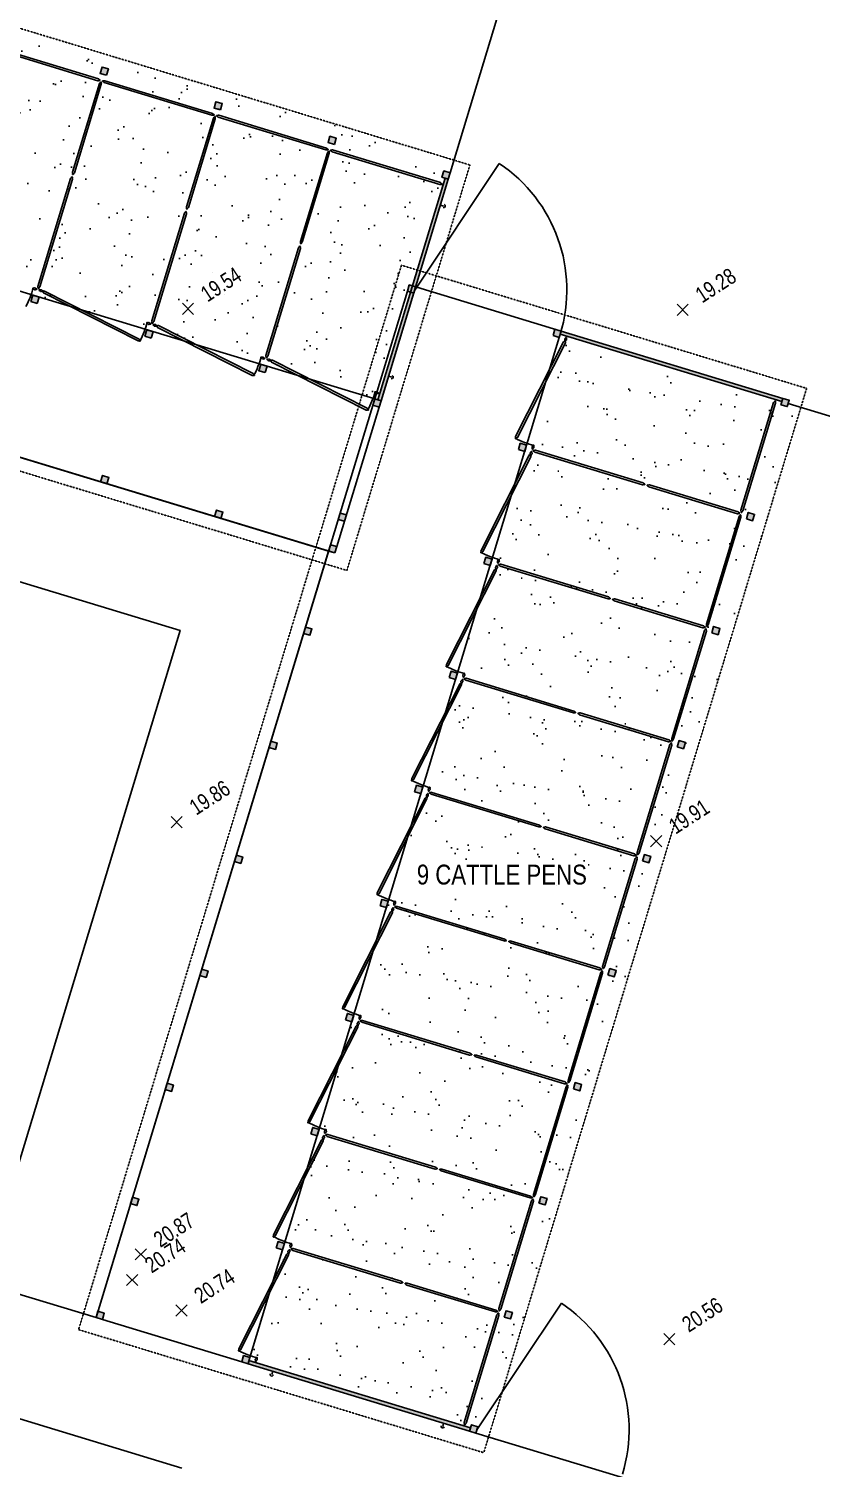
# Model space of a CAD drawing. Header units: inches. Extents: x -625442 to 34963, y -27993 to 66986.
# Drawn here: x -455450 to -454492, y 31043 to 32782 of the extents above; entities that cross this region are included whole.
import ezdxf
from ezdxf.enums import TextEntityAlignment as Align

# ---------------------------------------------------------------- set-up
doc = ezdxf.new("R2010")
doc.units = ezdxf.units.IN
doc.header["$LTSCALE"] = 0.5
doc.header["$MEASUREMENT"] = 0
doc.linetypes.add('HIDDEN', pattern=[0.375, 0.25, -0.125])
for name, color, linetype in [('A-ANNO-SYMB', 254, 'Continuous'), ('A-ANNO-TEXT', 30, 'Continuous'), ('A-BLDG-ELEV-HIDN', 252, 'HIDDEN'), ('A-ELEV-PATT-SH30', 201, 'Continuous'), ('A-FLOR-BELO-LGHT', 143, 'Continuous'), ('A-WALL-OTLN', 90, 'Continuous'), ('FENCE', 7, 'FEN_LINE'), ('P-BELOW-LIGHT', 143, 'Continuous'), ('P-DOOR', 51, 'Continuous'), ('P-FURNITURE', 201, 'Continuous'), ('SPOT ELEVATION TEXT', 252, 'Continuous')]:
    doc.layers.add(name, color=color, linetype=linetype)
doc.styles.add('1-8T', font='Arial.ttf', dxfattribs={"width": 0.8, "height": 24})
doc.styles.add('BLDG', font='IC-Romans.shx', dxfattribs={"width": 0.8})
doc.styles.get("Standard").update_dxf_attribs({"font": 'Arial.ttf'})
doc.linetypes.add('FEN_LINE', pattern='A,0.5,-0.2,[" X ",Standard,S=0.1,R=0,X=-0.1,Y=-0.05],-0.25', length=0.95)

# ---------------------------------------------------------------- blocks, each defined once
blk = doc.blocks.new('SPT10')
at = {"color": 0, "linetype": 'Continuous'}
for p, q in [((-0.354, -0.354), (0.354, 0.354)), ((0.354, -0.354), (-0.354, 0.354))]:
    blk.add_line(p, q, dxfattribs=at)

msp = doc.modelspace()

# ---------------------------------------------------------------- hatches: boundary and pattern name
at = {"layer": 'A-ANNO-SYMB', "ltscale": 0.5}
h = msp.add_hatch(dxfattribs=at)
h.set_pattern_fill('ANSI31', color=256, angle=163.11484956)
h.set_pattern_definition([(208.11484956, (-760305.44548, 159086.55105), (0.05890506119, -0.11025059531), [])])
h.paths.add_polyline_path([(-454950.63712, 32602.91642), (-454942.98201, 32600.59279), (-454940.65837, 32608.2479), (-454948.31349, 32610.57153)])
h.paths.add_polyline_path([(-455028.13674, 32333.82571), (-455024.30918, 32332.6639), (-454942.98201, 32600.59279), (-454946.80956, 32601.7546)])
h.paths.add_polyline_path([(-455088.42912, 32644.74183), (-455080.77401, 32642.41819), (-455078.45037, 32650.0733), (-455086.10549, 32652.39694)])
h.paths.add_polyline_path([(-455034.28793, 32327.33242), (-455026.63282, 32325.00879), (-455024.30918, 32332.6639), (-455028.13674, 32333.82571), (-455031.9643, 32334.98753)])
h.paths.add_polyline_path([(-455172.07993, 32369.15782), (-455164.42482, 32366.83419), (-455162.10119, 32374.4893), (-455169.7563, 32376.81294)])
h.paths.add_polyline_path([(-455309.87193, 32410.98323), (-455302.21682, 32408.6596), (-455299.89319, 32416.31471), (-455307.5483, 32418.63834)])
h.paths.add_polyline_path([(-455226.22112, 32686.56723), (-455218.56601, 32684.2436), (-455216.24238, 32691.89871), (-455223.89749, 32694.22234)])
h.paths.add_polyline_path([(-455364.01312, 32728.39264), (-455356.35801, 32726.069), (-455354.03438, 32733.72411), (-455361.68949, 32736.04775)])
h.paths.add_polyline_path([(-455447.66393, 32452.80864), (-455440.00882, 32450.485), (-455437.68519, 32458.14011), (-455445.3403, 32460.46375)])
h.paths.add_polyline_path([(-455585.45593, 32494.63404), (-455577.80082, 32492.31041), (-455575.47719, 32499.96552), (-455583.1323, 32502.28915)])
h.paths.add_polyline_path([(-455501.80512, 32770.21804), (-455494.15001, 32767.89441), (-455491.82638, 32775.54952), (-455499.48149, 32777.87315)])
h.paths.add_polyline_path([(-455639.59712, 32812.04345), (-455631.94201, 32809.71981), (-455629.61838, 32817.37492), (-455637.27349, 32819.69856)])
h.paths.add_polyline_path([(-455723.24793, 32536.45945), (-455715.59282, 32534.13581), (-455713.26919, 32541.79092), (-455720.9243, 32544.11456)])
h.paths.add_polyline_path([(-455861.03993, 32578.28485), (-455853.38482, 32575.96122), (-455851.06119, 32583.61633), (-455858.7163, 32585.93996)])
h.paths.add_polyline_path([(-455777.38912, 32853.86885), (-455769.73401, 32851.54522), (-455767.41038, 32859.20033), (-455775.06549, 32861.52396)])
h.paths.add_polyline_path([(-455915.18112, 32895.69426), (-455907.52601, 32893.37062), (-455905.20238, 32901.02574), (-455912.85749, 32903.34937)])
h.paths.add_polyline_path([(-455998.83193, 32620.11026), (-455991.17682, 32617.78662), (-455988.85319, 32625.44173), (-455996.5083, 32627.76537)])
h.paths.add_polyline_path([(-456136.62394, 32661.93566), (-456128.96882, 32659.61203), (-456126.64519, 32667.26714), (-456134.3003, 32669.59077)])
h.paths.add_polyline_path([(-456052.97312, 32937.51966), (-456045.31801, 32935.19603), (-456042.99438, 32942.85114), (-456050.64949, 32945.17477)])
h.paths.add_polyline_path([(-456190.76513, 32979.34507), (-456186.93757, 32978.18325), (-456183.11001, 32977.02143), (-456180.78638, 32984.67655), (-456188.44149, 32987.00018)])
h.paths.add_polyline_path([(-456272.0923, 32711.41618), (-456268.26475, 32710.25436), (-456186.93757, 32978.18325), (-456190.76513, 32979.34507)])
h.paths.add_polyline_path([(-456274.41594, 32703.76107), (-456266.76082, 32701.43743), (-456264.43719, 32709.09254), (-456272.0923, 32711.41618)])
h.paths.add_polyline_path([(-456327.85951, 32527.69351), (-456324.03195, 32526.53169), (-456320.2044, 32525.36988), (-456317.88076, 32533.02499), (-456325.53588, 32535.34862)])
h.paths.add_polyline_path([(-456190.06751, 32485.8681), (-456182.4124, 32483.54447), (-456180.08876, 32491.19958), (-456187.74388, 32493.52322)])
h.paths.add_polyline_path([(-456052.27551, 32444.0427), (-456044.6204, 32441.71907), (-456042.29676, 32449.37418), (-456049.95187, 32451.69781)])
h.paths.add_polyline_path([(-455914.48351, 32402.21729), (-455906.8284, 32399.89366), (-455904.50476, 32407.54877), (-455912.15987, 32409.87241)])
h.paths.add_polyline_path([(-455776.69151, 32360.39189), (-455769.0364, 32358.06826), (-455766.71276, 32365.72337), (-455774.36787, 32368.047)])
h.paths.add_polyline_path([(-455638.89951, 32318.56648), (-455631.24439, 32316.24285), (-455628.92076, 32323.89796), (-455636.57587, 32326.2216)])
h.paths.add_polyline_path([(-455501.1075, 32276.74108), (-455493.45239, 32274.41745), (-455491.12876, 32282.07256), (-455498.78387, 32284.39619)])
h.paths.add_polyline_path([(-455363.3155, 32234.91567), (-455355.66039, 32232.59204), (-455353.33676, 32240.24715), (-455360.99187, 32242.57078)])
h.paths.add_polyline_path([(-455225.5235, 32193.09027), (-455217.86839, 32190.76663), (-455215.54476, 32198.42175), (-455223.19987, 32200.74538)])
h.paths.add_polyline_path([(-455087.7315, 32151.26486), (-455080.07639, 32148.94123), (-455077.75276, 32156.59634), (-455085.40787, 32158.91997)])
at = {"layer": 'A-ELEV-PATT-SH30', "ltscale": 0.5}
h = msp.add_hatch(dxfattribs=at)
h.set_pattern_fill('AR-SAND', color=256, scale=32, angle=253.11484956)
h.set_pattern_definition([(290.61485, (-411319.145, 80685.866), (59.585694, -15.980045), [0, -48.64, 0, -54.4, 0, -52]), (260.61485, (-411319.145, 80685.87), (69.96612, -80.42188), [0, -26.24, 0, -43.84, 0, -16.8]), (220.61485, (-411307.713, 80723.53), (-28.771216, -95.409007), [0, -16, 0, -57.6, 0, -75.2]), (210.61485, (-411307.71, 80723.53), (-1.06573, -100.20652), [0, -8, 0, -37.76, 0, -43.2])])
h.paths.add_polyline_path([(-455031.9643, 32334.98753), (-456268.26475, 32710.25436), (-456179.96667, 33001.14858), (-454943.66622, 32625.88175)])

# ---------------------------------------------------------------- linework, layer by layer
at = {"layer": 'A-BLDG-ELEV-HIDN', "ltscale": 0.5}
for p, q in [((-456202.932, 33008.11949), (-454916.87333, 32617.74904)), ((-454916.87333, 32617.74904), (-455065.58588, 32127.82192)), ((-455065.58588, 32127.82192), (-456351.64455, 32518.19237)), ((-454999.64003, 32496.56458), (-454509.71291, 32347.85202)), ((-454509.71291, 32347.85202), (-454900.08336, 31061.79335)), ((-454900.08336, 31061.79335), (-455390.01048, 31210.5059))]:
    msp.add_line(p, q, dxfattribs=at)
at = {"layer": 'A-FLOR-BELO-LGHT', "ltscale": 0.5}
for p, q in [((-456264.43719, 32709.09254), (-455031.9643, 32334.98753)), ((-455080.07639, 32148.94123), (-456320.2044, 32525.36988)), ((-454806.41622, 32417.01232), (-454990.13889, 32472.77953))]:
    msp.add_line(p, q, dxfattribs=at)
at = {"layer": 'A-WALL-OTLN', "ltscale": 0.5}
for p, q in [((-454948.67117, 32568.07854), (-454952.49873, 32569.24035)), ((-455011.40556, 32361.40281), (-455015.23311, 32362.56463)), ((-455156.42959, 31156.32558), (-455155.26777, 31160.15313)), ((-454949.75386, 31093.5912), (-454948.59205, 31097.41875))]:
    msp.add_line(p, q, dxfattribs=at)
for points in [[(-455356.35801, 32726.069), (-455354.03438, 32733.72411), (-455361.68949, 32736.04775), (-455364.01312, 32728.39264)], [(-455218.56601, 32684.2436), (-455216.24238, 32691.89871), (-455223.89749, 32694.22234), (-455226.22112, 32686.56723)], [(-455080.77401, 32642.41819), (-455078.45037, 32650.0733), (-455086.10549, 32652.39694), (-455088.42912, 32644.74183)], [(-455028.13674, 32333.82571), (-454946.80956, 32601.7546), (-454942.98201, 32600.59279), (-455024.30918, 32332.6639)], [(-454942.98201, 32600.59279), (-454940.65837, 32608.2479), (-454948.31349, 32610.57153), (-454950.63712, 32602.91642)], [(-454992.46252, 32465.12442), (-454984.80741, 32462.80079), (-454982.48378, 32470.4559), (-454990.13889, 32472.77953)], [(-455440.00882, 32450.485), (-455437.68519, 32458.14011), (-455445.3403, 32460.46375), (-455447.66393, 32452.80864)], [(-454816.39497, 32411.68085), (-454808.73986, 32409.35721), (-454806.41622, 32417.01232), (-454814.07133, 32419.33596)], [(-455302.21682, 32408.6596), (-455299.89319, 32416.31471), (-455307.5483, 32418.63834), (-455309.87193, 32410.98323)], [(-454806.41622, 32417.01232), (-454538.48733, 32335.68515), (-454539.64915, 32331.85759), (-454807.57804, 32413.18477)], [(-455164.42482, 32366.83419), (-455162.10119, 32374.4893), (-455169.7563, 32376.81294), (-455172.07993, 32369.15782)], [(-455034.28793, 32327.33242), (-455026.63282, 32325.00879), (-455024.30918, 32332.6639), (-455031.9643, 32334.98753)], [(-455026.63282, 32325.00879), (-455024.30918, 32332.6639), (-455031.9643, 32334.98753), (-455034.28793, 32327.33242)], [(-454540.81097, 32328.03004), (-454533.15585, 32325.7064), (-454530.83222, 32333.36151), (-454538.48733, 32335.68515)], [(-454858.22037, 32273.88885), (-454850.56526, 32271.56521), (-454848.24163, 32279.22032), (-454855.89674, 32281.54396)], [(-455355.66039, 32232.59204), (-455353.33676, 32240.24715), (-455360.99187, 32242.57078), (-455363.3155, 32234.91567)], [(-455217.86839, 32190.76663), (-455215.54476, 32198.42175), (-455223.19987, 32200.74538), (-455225.5235, 32193.09027)], [(-455076.11333, 32189.54042), (-455068.45822, 32187.21679), (-455066.13459, 32194.8719), (-455073.7897, 32197.19553)], [(-454582.63637, 32190.23804), (-454574.98126, 32187.9144), (-454572.65763, 32195.56951), (-454580.31274, 32197.89315)], [(-455080.07639, 32148.94123), (-455077.75276, 32156.59634), (-455085.40787, 32158.91997), (-455087.7315, 32151.26486)], [(-454900.04578, 32136.09685), (-454892.39067, 32133.77321), (-454890.06703, 32141.42832), (-454897.72214, 32143.75196)], [(-455117.93874, 32051.74842), (-455110.28363, 32049.42478), (-455107.95999, 32057.0799), (-455115.61511, 32059.40353)], [(-454624.46178, 32052.44604), (-454616.80667, 32050.1224), (-454614.48303, 32057.77751), (-454622.13814, 32060.10115)], [(-454941.87118, 31998.30484), (-454934.21607, 31995.98121), (-454931.89244, 32003.63632), (-454939.54755, 32005.95996)], [(-454666.28718, 31914.65403), (-454658.63207, 31912.3304), (-454656.30844, 31919.98551), (-454663.96355, 31922.30915)], [(-454983.69659, 31860.51284), (-454976.04148, 31858.18921), (-454973.71784, 31865.84432), (-454981.37295, 31868.16796)], [(-455201.58955, 31776.16442), (-455193.93444, 31773.84078), (-455191.61081, 31781.49589), (-455199.26592, 31783.81953)], [(-454708.11259, 31776.86203), (-454700.45748, 31774.5384), (-454698.13384, 31782.19351), (-454705.78895, 31784.51714)], [(-455243.41496, 31638.37242), (-455235.75984, 31636.04878), (-455233.43621, 31643.70389), (-455241.09132, 31646.02753)], [(-454749.93799, 31639.07003), (-454742.28288, 31636.7464), (-454739.95925, 31644.40151), (-454747.61436, 31646.72514)], [(-455067.3474, 31584.92884), (-455059.69229, 31582.60521), (-455057.36865, 31590.26032), (-455065.02376, 31592.58395)], [(-455285.24036, 31500.58041), (-455277.58525, 31498.25678), (-455275.26162, 31505.91189), (-455282.91673, 31508.23553)], [(-454791.7634, 31501.27803), (-454784.10829, 31498.9544), (-454781.78465, 31506.60951), (-454789.43976, 31508.93314)], [(-455109.1728, 31447.13684), (-455101.51769, 31444.81321), (-455099.19406, 31452.46832), (-455106.84917, 31454.79195)], [(-455327.06577, 31362.78841), (-455319.41065, 31360.46478), (-455317.08702, 31368.11989), (-455324.74213, 31370.44353)], [(-454833.5888, 31363.48603), (-454825.93369, 31361.1624), (-454823.61006, 31368.81751), (-454831.26517, 31371.14114)], [(-455150.99821, 31309.34484), (-455143.3431, 31307.02121), (-455141.01946, 31314.67632), (-455148.67458, 31316.99995)], [(-455368.89117, 31224.99641), (-455361.23606, 31222.67278), (-455358.91243, 31230.32789), (-455366.56754, 31232.65152)], [(-454875.41421, 31225.69403), (-454867.7591, 31223.3704), (-454865.43546, 31231.02551), (-454873.09057, 31233.34914)], [(-455192.82361, 31171.55284), (-455185.1685, 31169.22921), (-455182.84487, 31176.88432), (-455190.49998, 31179.20795)], [(-455184.00669, 31173.05676), (-454916.0778, 31091.72959), (-454917.23961, 31087.90203), (-455185.1685, 31169.22921)], [(-454917.23961, 31087.90203), (-454909.5845, 31085.5784), (-454907.26087, 31093.23351), (-454914.91598, 31095.55714)]]:
    msp.add_lwpolyline(points, close=True, dxfattribs=at)
for centre, start, end in [((-454948.67117, 32568.07854), 253.11484956, 73.11484956), ((-455011.40556, 32361.40281), 253.11484956, 73.11484956), ((-455156.42959, 31156.32558), 163.11484956, 343.11484956), ((-454949.75386, 31093.5912), 163.11484956, 343.11484956)]:
    msp.add_arc(centre, 2, start, end, dxfattribs=at)
at = {"layer": 'FENCE'}
msp.add_line((-454940.65837, 32608.2479), (-454731.53135, 33297.2079), dxfattribs=at)
msp.add_lwpolyline([(-453800.33179, 30757.23609), (-453425.06496, 31993.53654), (-454531.99404, 32329.53396)], dxfattribs=at)
at = {"layer": 'P-BELOW-LIGHT'}
for p, q in [((-455026.63282, 32325.00879), (-455077.75276, 32156.59634)), ((-456609.01918, 31601.42506), (-455368.89117, 31224.99641)), ((-455265.26946, 31043.05537), (-456788.63658, 31505.45846)), ((-455265.26946, 31043.05537), (-456788.63658, 31505.45846)), ((-455192.82361, 31171.55284), (-455361.23606, 31222.67278)), ((-454909.5845, 31085.5784), (-454725.86183, 31029.81119))]:
    msp.add_line(p, q, dxfattribs=at)
msp.add_lwpolyline([(-456463.57207, 31557.27602), (-456224.2378, 32345.75247), (-455267.34891, 32055.29827), (-455506.68317, 31266.82182)], dxfattribs=at)
at = {"layer": 'P-DOOR'}
for p, q in [((-454983.6456, 32466.62834), (-454881.36647, 32619.58252)), ((-454908.42268, 31089.40595), (-454806.14356, 31242.36013))]:
    msp.add_line(p, q, dxfattribs=at)
for centre in [(-454983.6456, 32466.62834), (-454908.42268, 31089.40595)]:
    msp.add_arc(centre, 184, 343.11484956, 56.22969912, dxfattribs=at)
at = {"layer": 'P-FURNITURE', "ltscale": 0.5, "flags": 128}
for points in [[(-455366.67097, 32719.59797, 0.2506464417), (-455365.57233, 32719.81665), (-455364.50811, 32719.66613, 0.8565738161), (-455364.2211, 32720.61167), (-455365.18942, 32721.07811, 0.2506464418), (-455365.98114, 32721.87058), (-455496.22128, 32761.40369, 0.2506464418), (-455497.31992, 32761.18502), (-455498.38414, 32761.33554, 0.8565738161), (-455498.67115, 32760.39), (-455497.70282, 32759.92356, 0.2506464417), (-455496.9111, 32759.13108)], [(-455362.52474, 32715.46553), (-455395.08695, 32608.19073, -0.2506464417), (-455395.87943, 32607.39901), (-455396.34587, 32606.43069, -0.8565738161), (-455397.2914, 32606.7177), (-455397.14089, 32607.78192, -0.2506464418), (-455397.35956, 32608.88056), (-455364.79735, 32716.15536, -0.2506464418), (-455364.00488, 32716.94708), (-455363.53844, 32717.9154, -0.8565738161), (-455362.5929, 32717.62839), (-455362.74342, 32716.56417, -0.2506464417)], [(-455228.84623, 32677.76263, 0.2506464417), (-455227.74759, 32677.9813), (-455226.68337, 32677.83079, 0.8565738161), (-455226.39636, 32678.77632), (-455227.36468, 32679.24277, 0.2506464418), (-455228.1564, 32680.03524), (-455358.39653, 32719.56835, 0.2506464418), (-455359.49518, 32719.34968), (-455360.5594, 32719.50019, 0.8565738161), (-455360.8464, 32718.55466), (-455359.87808, 32718.08822, 0.2506464417), (-455359.08636, 32717.29574)], [(-455224.73274, 32673.64012), (-455257.29495, 32566.36533, -0.2506464417), (-455258.08743, 32565.57361), (-455258.55387, 32564.60529, -0.8565738161), (-455259.4994, 32564.89229), (-455259.34889, 32565.95651, -0.2506464418), (-455259.56756, 32567.05516), (-455227.00535, 32674.32995, -0.2506464418), (-455226.21288, 32675.12167), (-455225.74643, 32676.08999, -0.8565738161), (-455224.8009, 32675.80299), (-455224.95142, 32674.73877, -0.2506464417)], [(-455091.05423, 32635.93723, 0.2506464417), (-455089.95559, 32636.1559), (-455088.89137, 32636.00538, 0.8565738161), (-455088.60436, 32636.95092), (-455089.57268, 32637.41736, 0.2506464418), (-455090.3644, 32638.20984), (-455220.60453, 32677.74295, 0.2506464418), (-455221.70318, 32677.52427), (-455222.7674, 32677.67479, 0.8565738161), (-455223.0544, 32676.72925), (-455222.08608, 32676.26281, 0.2506464417), (-455221.29436, 32675.47033)], [(-455086.94074, 32631.81472), (-455119.50295, 32524.53992, -0.2506464417), (-455120.29542, 32523.7482), (-455120.76187, 32522.77988, -0.8565738161), (-455121.7074, 32523.06689), (-455121.55689, 32524.13111, -0.2506464418), (-455121.77556, 32525.22975), (-455089.21335, 32632.50455, -0.2506464418), (-455088.42088, 32633.29627), (-455087.95443, 32634.26459, -0.8565738161), (-455087.0089, 32633.97758), (-455087.15941, 32632.91336, -0.2506464417)], [(-454953.26223, 32594.11182, 0.2506464417), (-454952.16359, 32594.33049), (-454951.09937, 32594.17998, 0.8565738161), (-454950.81236, 32595.12551), (-454951.78068, 32595.59196, 0.2506464418), (-454952.5724, 32596.38443), (-455082.81253, 32635.91754, 0.2506464418), (-455083.91118, 32635.69887), (-455084.9754, 32635.84938, 0.8565738161), (-455085.2624, 32634.90385), (-455084.29408, 32634.43741, 0.2506464417), (-455083.50236, 32633.64493)], [(-455397.37925, 32600.63886), (-455436.91236, 32470.39873, -0.2506464417), (-455437.70483, 32469.60701), (-455438.17127, 32468.63869, -0.8565738161), (-455439.11681, 32468.9257), (-455438.96629, 32469.98992, -0.2506464418), (-455439.18497, 32471.08856), (-455399.65186, 32601.32869, -0.2506464418), (-455398.85938, 32602.12041), (-455398.39294, 32603.08873, -0.8565738161), (-455397.4474, 32602.80172), (-455397.59792, 32601.73751, -0.2506464417)], [(-455259.58725, 32558.81346), (-455299.12035, 32428.57333, -0.2506464417), (-455299.91283, 32427.78161), (-455300.37927, 32426.81328, -0.8565738161), (-455301.32481, 32427.10029), (-455301.17429, 32428.16451, -0.2506464418), (-455301.39297, 32429.26315), (-455261.85986, 32559.50329, -0.2506464418), (-455261.06738, 32560.29501), (-455260.60094, 32561.26333, -0.8565738161), (-455259.6554, 32560.97632), (-455259.80592, 32559.9121, -0.2506464417)], [(-455121.79524, 32516.98805), (-455161.32835, 32386.74792, -0.2506464417), (-455162.12083, 32385.9562), (-455162.58727, 32384.98788, -0.8565738161), (-455163.53281, 32385.27489), (-455163.38229, 32386.3391, -0.2506464418), (-455163.60097, 32387.43775), (-455124.06786, 32517.67788, -0.2506464418), (-455123.27538, 32518.4696), (-455122.80894, 32519.43792, -0.8565738161), (-455121.8634, 32519.15091), (-455122.01392, 32518.0867, -0.2506464417)], [(-455317.94559, 32405.31222, 0.2506464417), (-455316.82566, 32405.3368), (-455315.80375, 32405.00377, 0.8565738161), (-455315.35691, 32405.8851), (-455316.22953, 32406.5126, 0.2506464418), (-455316.87161, 32407.43052), (-455431.22437, 32465.40773, 0.2506464418), (-455432.34429, 32465.38315), (-455433.36621, 32465.71618, 0.8565738161), (-455433.81305, 32464.83485), (-455432.94043, 32464.20735, 0.2506464417), (-455432.29835, 32463.28943)], [(-455180.15359, 32363.48682, 0.2506464417), (-455179.03366, 32363.51139), (-455178.01175, 32363.17836, 0.8565738161), (-455177.56491, 32364.0597), (-455178.43752, 32364.6872, 0.2506464418), (-455179.0796, 32365.60511), (-455293.43237, 32423.58232, 0.2506464418), (-455294.55229, 32423.55775), (-455295.57421, 32423.89078, 0.8565738161), (-455296.02104, 32423.00944), (-455295.14843, 32422.38194, 0.2506464417), (-455294.50635, 32421.46402)], [(-454861.56775, 32289.61762, 0.2506464417), (-454861.54317, 32288.49769), (-454861.8762, 32287.47578, 0.8565738161), (-454860.99487, 32287.02894), (-454860.36737, 32287.90155, 0.2506464418), (-454859.44945, 32288.54363), (-454801.47224, 32402.8964, 0.2506464418), (-454801.49682, 32404.01632), (-454801.16379, 32405.03823, 0.8565738161), (-454802.04512, 32405.48507), (-454802.67262, 32404.61246, 0.2506464417), (-454803.59054, 32403.97038)], [(-455042.36159, 32321.66141, 0.2506464417), (-455041.24166, 32321.68599), (-455040.21975, 32321.35296, 0.8565738161), (-455039.77291, 32322.23429), (-455040.64552, 32322.86179, 0.2506464418), (-455041.2876, 32323.77971), (-455155.64037, 32381.75692, 0.2506464418), (-455156.76029, 32381.73234), (-455157.78221, 32382.06537, 0.8565738161), (-455158.22904, 32381.18404), (-455157.35643, 32380.55654, 0.2506464417), (-455156.71435, 32379.63862)], [(-454589.13619, 32200.51504, 0.2506464417), (-454588.91752, 32199.4164), (-454589.06803, 32198.35218, 0.8565738161), (-454588.1225, 32198.06517), (-454587.65606, 32199.03349, 0.2506464418), (-454586.86358, 32199.82521), (-454547.33047, 32330.06535, 0.2506464418), (-454547.54915, 32331.16399), (-454547.39863, 32332.22821, 0.8565738161), (-454548.34417, 32332.51522), (-454548.81061, 32331.54689, 0.2506464417), (-454549.60308, 32330.75517)], [(-454903.39315, 32151.82561, 0.2506464417), (-454903.36858, 32150.70569), (-454903.70161, 32149.68378, 0.8565738161), (-454902.82027, 32149.23694), (-454902.19277, 32150.10955, 0.2506464418), (-454901.27485, 32150.75163), (-454843.29765, 32265.10439, 0.2506464418), (-454843.32222, 32266.22432), (-454842.98919, 32267.24623, 0.8565738161), (-454843.87053, 32267.69307), (-454844.49803, 32266.82046, 0.2506464417), (-454845.41594, 32266.17838)], [(-454708.06651, 32231.25927), (-454838.30664, 32270.79238, -0.2506464417), (-454839.09836, 32271.58486), (-454840.06668, 32272.0513, -0.8565738161), (-454839.77968, 32272.99683), (-454838.71546, 32272.84632, -0.2506464418), (-454837.61681, 32273.06499), (-454707.37668, 32233.53188, -0.2506464418), (-454706.58496, 32232.73941), (-454705.61664, 32232.27297, -0.8565738161), (-454705.90365, 32231.32743), (-454706.96787, 32231.47795, -0.2506464417)], [(-454593.23985, 32196.40477), (-454700.51464, 32228.96698, -0.2506464417), (-454701.30636, 32229.75945), (-454702.27468, 32230.22589, -0.8565738161), (-454701.98768, 32231.17143), (-454700.92346, 32231.02091, -0.2506464418), (-454699.82481, 32231.23959), (-454592.55002, 32198.67738, -0.2506464418), (-454591.7583, 32197.8849), (-454590.78998, 32197.41846, -0.8565738161), (-454591.07698, 32196.47293), (-454592.1412, 32196.62344, -0.2506464417)], [(-454630.95911, 32062.73123, 0.2506464417), (-454630.74044, 32061.63258), (-454630.89096, 32060.56837, 0.8565738161), (-454629.94542, 32060.28136), (-454629.47898, 32061.24968, 0.2506464418), (-454628.6865, 32062.0414), (-454589.15339, 32192.28153, 0.2506464418), (-454589.37207, 32193.38017), (-454589.22155, 32194.44439, 0.8565738161), (-454590.16709, 32194.7314), (-454590.63353, 32193.76308, 0.2506464417), (-454591.426, 32192.97136)], [(-454945.21856, 32014.03361, 0.2506464417), (-454945.19398, 32012.91369), (-454945.52701, 32011.89178, 0.8565738161), (-454944.64568, 32011.44494), (-454944.01818, 32012.31755, 0.2506464418), (-454943.10026, 32012.95963), (-454885.12305, 32127.31239, 0.2506464418), (-454885.14763, 32128.43232), (-454884.8146, 32129.45423, 0.8565738161), (-454885.69593, 32129.90107), (-454886.32343, 32129.02846, 0.2506464417), (-454887.24135, 32128.38638)], [(-454749.89192, 32093.46727), (-454880.13205, 32133.00038, -0.2506464417), (-454880.92377, 32133.79286), (-454881.89209, 32134.2593, -0.8565738161), (-454881.60508, 32135.20483), (-454880.54086, 32135.05432, -0.2506464418), (-454879.44222, 32135.27299), (-454749.20209, 32095.73988, -0.2506464418), (-454748.41037, 32094.94741), (-454747.44205, 32094.48097, -0.8565738161), (-454747.72906, 32093.53543), (-454748.79327, 32093.68595, -0.2506464417)], [(-454635.06525, 32058.61277), (-454742.34005, 32091.17498, -0.2506464417), (-454743.13177, 32091.96745), (-454744.10009, 32092.43389, -0.8565738161), (-454743.81308, 32093.37943), (-454742.74886, 32093.22891, -0.2506464418), (-454741.65022, 32093.44759), (-454634.37542, 32060.88538, -0.2506464418), (-454633.5837, 32060.0929), (-454632.61538, 32059.62646, -0.8565738161), (-454632.90239, 32058.68093), (-454633.96661, 32058.83144, -0.2506464417)], [(-454672.78203, 31924.94741, 0.2506464417), (-454672.56336, 31923.84877), (-454672.71388, 31922.78455, 0.8565738161), (-454671.76834, 31922.49754), (-454671.3019, 31923.46586, 0.2506464418), (-454670.50942, 31924.25758), (-454630.97631, 32054.49771, 0.2506464418), (-454631.19499, 32055.59636), (-454631.04447, 32056.66058, 0.8565738161), (-454631.99001, 32056.94758), (-454632.45645, 32055.97926, 0.2506464417), (-454633.24893, 32055.18754)], [(-454987.04396, 31876.24161, 0.2506464417), (-454987.01939, 31875.12169), (-454987.35242, 31874.09977, 0.8565738161), (-454986.47108, 31873.65294), (-454985.84358, 31874.52555, 0.2506464418), (-454984.92566, 31875.16763), (-454926.94846, 31989.52039, 0.2506464418), (-454926.97303, 31990.64032), (-454926.64, 31991.66223, 0.8565738161), (-454927.52134, 31992.10907), (-454928.14884, 31991.23646, 0.2506464417), (-454929.06676, 31990.59438)], [(-454791.71732, 31955.67527), (-454921.95745, 31995.20838, -0.2506464417), (-454922.74917, 31996.00086), (-454923.71749, 31996.4673, -0.8565738161), (-454923.43049, 31997.41283), (-454922.36627, 31997.26232, -0.2506464418), (-454921.26762, 31997.48099), (-454791.02749, 31957.94788, -0.2506464418), (-454790.23577, 31957.15541), (-454789.26745, 31956.68896, -0.8565738161), (-454789.55446, 31955.74343), (-454790.61868, 31955.89395, -0.2506464417)], [(-454676.89066, 31920.82077), (-454784.16545, 31953.38297, -0.2506464417), (-454784.95717, 31954.17545), (-454785.92549, 31954.64189, -0.8565738161), (-454785.63849, 31955.58743), (-454784.57427, 31955.43691, -0.2506464418), (-454783.47562, 31955.65559), (-454676.20083, 31923.09338, -0.2506464418), (-454675.40911, 31922.3009), (-454674.44079, 31921.83446, -0.8565738161), (-454674.72779, 31920.88893), (-454675.79201, 31921.03944, -0.2506464417)], [(-454714.60496, 31787.1636, 0.2506464417), (-454714.38628, 31786.06495), (-454714.5368, 31785.00073, 0.8565738161), (-454713.59126, 31784.71373), (-454713.12482, 31785.68205, 0.2506464418), (-454712.33234, 31786.47377), (-454672.79923, 31916.7139, 0.2506464418), (-454673.01791, 31917.81254), (-454672.86739, 31918.87676, 0.8565738161), (-454673.81293, 31919.16377), (-454674.27937, 31918.19545, 0.2506464417), (-454675.07185, 31917.40373)], [(-454833.54273, 31817.88327), (-454963.78286, 31857.41638, -0.2506464417), (-454964.57458, 31858.20886), (-454965.5429, 31858.6753, -0.8565738161), (-454965.25589, 31859.62083), (-454964.19167, 31859.47032, -0.2506464418), (-454963.09303, 31859.68899), (-454832.8529, 31820.15588, -0.2506464418), (-454832.06118, 31819.36341), (-454831.09286, 31818.89696, -0.8565738161), (-454831.37987, 31817.95143), (-454832.44408, 31818.10194, -0.2506464417)], [(-454718.71606, 31783.02877), (-454825.99086, 31815.59097, -0.2506464417), (-454826.78258, 31816.38345), (-454827.7509, 31816.84989, -0.8565738161), (-454827.46389, 31817.79543), (-454826.39967, 31817.64491, -0.2506464418), (-454825.30103, 31817.86359), (-454718.02623, 31785.30138, -0.2506464418), (-454717.23451, 31784.5089), (-454716.26619, 31784.04246, -0.8565738161), (-454716.5532, 31783.09692), (-454717.61742, 31783.24744, -0.2506464417)], [(-454756.42788, 31649.37978, 0.2506464417), (-454756.2092, 31648.28114), (-454756.35972, 31647.21692, 0.8565738161), (-454755.41418, 31646.92991), (-454754.94774, 31647.89823, 0.2506464418), (-454754.15526, 31648.68995), (-454714.62216, 31778.93008, 0.2506464418), (-454714.84083, 31780.02873), (-454714.69031, 31781.09294, 0.8565738161), (-454715.63585, 31781.37995), (-454716.10229, 31780.41163, 0.2506464417), (-454716.89477, 31779.61991)], [(-454760.54147, 31645.23676), (-454867.81626, 31677.79897, -0.2506464417), (-454868.60798, 31678.59145), (-454869.5763, 31679.05789, -0.8565738161), (-454869.2893, 31680.00343), (-454868.22508, 31679.85291, -0.2506464418), (-454867.12643, 31680.07158), (-454759.85164, 31647.50938, -0.2506464418), (-454759.05992, 31646.7169), (-454758.0916, 31646.25046, -0.8565738161), (-454758.3786, 31645.30492), (-454759.44282, 31645.45544, -0.2506464417)], [(-454798.23443, 31511.591, 0.2506464417), (-454798.01575, 31510.49235), (-454798.16627, 31509.42813, 0.8565738161), (-454797.22073, 31509.14113), (-454796.75429, 31510.10945, 0.2506464418), (-454795.96182, 31510.90117), (-454756.42871, 31641.1413, 0.2506464418), (-454756.64738, 31642.23994), (-454756.49686, 31643.30416, 0.8565738161), (-454757.4424, 31643.59117), (-454757.90884, 31642.62285, 0.2506464417), (-454758.70132, 31641.83113)], [(-455112.52018, 31462.86561, 0.2506464417), (-455112.4956, 31461.74568), (-455112.82863, 31460.72377, 0.8565738161), (-455111.9473, 31460.27693), (-455111.3198, 31461.14955, 0.2506464418), (-455110.40188, 31461.79163), (-455052.42467, 31576.14439, 0.2506464418), (-455052.44925, 31577.26432), (-455052.11622, 31578.28623, 0.8565738161), (-455052.99755, 31578.73307), (-455053.62505, 31577.86045, 0.2506464417), (-455054.54297, 31577.21837)], [(-454917.19354, 31542.29927), (-455047.43367, 31581.83238, -0.2506464417), (-455048.22539, 31582.62485), (-455049.19371, 31583.0913, -0.8565738161), (-455048.9067, 31584.03683), (-455047.84249, 31583.88631, -0.2506464418), (-455046.74384, 31584.10499), (-454916.50371, 31544.57188, -0.2506464418), (-454915.71199, 31543.7794), (-454914.74367, 31543.31296, -0.8565738161), (-454915.03068, 31542.36743), (-454916.09489, 31542.51794, -0.2506464417)], [(-454802.36687, 31507.44476), (-454909.64167, 31540.00697, -0.2506464417), (-454910.43339, 31540.79945), (-454911.40171, 31541.26589, -0.8565738161), (-454911.1147, 31542.21143), (-454910.05048, 31542.06091, -0.2506464418), (-454908.95184, 31542.27958), (-454801.67704, 31509.71738, -0.2506464418), (-454800.88532, 31508.9249), (-454799.917, 31508.45846, -0.8565738161), (-454800.20401, 31507.51292), (-454801.26823, 31507.66344, -0.2506464417)], [(-454840.06977, 31373.76625, 0.2506464417), (-454839.8511, 31372.66761), (-454840.00161, 31371.60339, 0.8565738161), (-454839.05608, 31371.31638), (-454838.58963, 31372.28471, 0.2506464418), (-454837.79716, 31373.07643), (-454798.26405, 31503.31656, 0.2506464418), (-454798.48272, 31504.4152), (-454798.33221, 31505.47942, 0.8565738161), (-454799.27774, 31505.76643), (-454799.74418, 31504.79811, 0.2506464417), (-454800.53666, 31504.00639)], [(-454959.01894, 31404.50727), (-455089.25907, 31444.04038, -0.2506464417), (-455090.05079, 31444.83285), (-455091.01912, 31445.29929, -0.8565738161), (-455090.73211, 31446.24483), (-455089.66789, 31446.09431, -0.2506464418), (-455088.56925, 31446.31299), (-454958.32912, 31406.77988, -0.2506464418), (-454957.5374, 31405.9874), (-454956.56907, 31405.52096, -0.8565738161), (-454956.85608, 31404.57543), (-454957.9203, 31404.72594, -0.2506464417)], [(-455154.34558, 31325.07361, 0.2506464417), (-455154.32101, 31323.95368), (-455154.65404, 31322.93177, 0.8565738161), (-455153.77271, 31322.48493), (-455153.1452, 31323.35755, 0.2506464418), (-455152.22729, 31323.99963), (-455094.25008, 31438.35239, 0.2506464418), (-455094.27465, 31439.47232), (-455093.94162, 31440.49423, 0.8565738161), (-455094.82296, 31440.94107), (-455095.45046, 31440.06845, 0.2506464417), (-455096.36838, 31439.42637)], [(-454844.19228, 31369.65276), (-454951.46707, 31402.21497, -0.2506464417), (-454952.25879, 31403.00745), (-454953.22711, 31403.47389, -0.8565738161), (-454952.94011, 31404.41942), (-454951.87589, 31404.26891, -0.2506464418), (-454950.77724, 31404.48758), (-454843.50245, 31371.92537, -0.2506464418), (-454842.71073, 31371.1329), (-454841.74241, 31370.66646, -0.8565738161), (-454842.02941, 31369.72092), (-454843.09363, 31369.87144, -0.2506464417)], [(-454881.89517, 31235.97425, 0.2506464417), (-454881.6765, 31234.87561), (-454881.82702, 31233.81139, 0.8565738161), (-454880.88148, 31233.52438), (-454880.41504, 31234.49271, 0.2506464418), (-454879.62256, 31235.28443), (-454840.08945, 31365.52456, 0.2506464418), (-454840.30813, 31366.6232), (-454840.15761, 31367.68742, 0.8565738161), (-454841.10315, 31367.97443), (-454841.56959, 31367.0061, 0.2506464417), (-454842.36207, 31366.21438)], [(-455000.84435, 31266.71527), (-455131.08448, 31306.24838, -0.2506464417), (-455131.8762, 31307.04085), (-455132.84452, 31307.50729, -0.8565738161), (-455132.55751, 31308.45283), (-455131.4933, 31308.30231, -0.2506464418), (-455130.39465, 31308.52099), (-455000.15452, 31268.98788, -0.2506464418), (-454999.3628, 31268.1954), (-454998.39448, 31267.72896, -0.8565738161), (-454998.68149, 31266.78343), (-454999.7457, 31266.93394, -0.2506464417)], [(-455196.17099, 31187.28161, 0.2506464417), (-455196.14641, 31186.16168), (-455196.47944, 31185.13977, 0.8565738161), (-455195.59811, 31184.69293), (-455194.97061, 31185.56555, 0.2506464418), (-455194.05269, 31186.20763), (-455136.07548, 31300.56039, 0.2506464418), (-455136.10006, 31301.68032), (-455135.76703, 31302.70223, 0.8565738161), (-455136.64836, 31303.14907), (-455137.27586, 31302.27645, 0.2506464417), (-455138.19378, 31301.63437)], [(-454886.01768, 31231.86076), (-454993.29248, 31264.42297, -0.2506464417), (-454994.0842, 31265.21545), (-454995.05252, 31265.68189, -0.8565738161), (-454994.76551, 31266.62742), (-454993.70129, 31266.47691, -0.2506464418), (-454992.60265, 31266.69558), (-454885.32785, 31234.13337, -0.2506464418), (-454884.53613, 31233.3409), (-454883.56781, 31232.87446, -0.8565738161), (-454883.85482, 31231.92892), (-454884.91904, 31232.07944, -0.2506464417)], [(-454923.72058, 31098.18225, 0.2506464417), (-454923.50191, 31097.08361), (-454923.65242, 31096.01939, 0.8565738161), (-454922.70689, 31095.73238), (-454922.24045, 31096.7007, 0.2506464418), (-454921.44797, 31097.49242), (-454881.91486, 31227.73256, 0.2506464418), (-454882.13353, 31228.8312), (-454881.98302, 31229.89542, 0.8565738161), (-454882.92855, 31230.18243), (-454883.39499, 31229.2141, 0.2506464417), (-454884.18747, 31228.42238)]]:
    msp.add_lwpolyline(points, format="xyb", close=True, dxfattribs=at)
for points in [[(-455442.6227, 32469.24027, 0.2496291565), (-455443.71733, 32469.022), (-455444.78439, 32469.17598, 0.8565738161), (-455445.07139, 32468.23045), (-455444.10307, 32467.764, 0.2517319685), (-455443.30996, 32466.96688, 0.2506464417), (-455442.21131, 32467.18556), (-455441.1471, 32467.03504, 0.8565738161), (-455440.86009, 32467.98058), (-455441.82841, 32468.44702, 0.2506464418), (-455442.62013, 32469.23949)], [(-455435.06569, 32466.94642, -0.2496291565), (-455434.27708, 32466.15651), (-455433.30448, 32465.69137, -0.8565738161), (-455433.59148, 32464.74583), (-455434.6557, 32464.89635, -0.2517319685), (-455435.75809, 32464.67459, -0.2506464417), (-455436.54981, 32465.46706), (-455437.51813, 32465.9335, -0.8565738161), (-455437.23112, 32466.87904), (-455436.1669, 32466.72852, -0.2506464418), (-455435.06826, 32466.9472)], [(-455304.8307, 32427.41487, 0.2496291565), (-455305.92533, 32427.1966), (-455306.99239, 32427.35058, 0.8565738161), (-455307.27939, 32426.40504), (-455306.31107, 32425.9386, 0.2517319685), (-455305.51796, 32425.14148, 0.2506464417), (-455304.41931, 32425.36015), (-455303.3551, 32425.20964, 0.8565738161), (-455303.06809, 32426.15517), (-455304.03641, 32426.62161, 0.2506464418), (-455304.82813, 32427.41409)], [(-455297.27369, 32425.12101, -0.2496291565), (-455296.48508, 32424.3311), (-455295.51248, 32423.86596, -0.8565738161), (-455295.79948, 32422.92043), (-455296.8637, 32423.07094, -0.2517319685), (-455297.96609, 32422.84918, -0.2506464417), (-455298.75781, 32423.64166), (-455299.72613, 32424.1081, -0.8565738161), (-455299.43912, 32425.05363), (-455298.3749, 32424.90312, -0.2506464418), (-455297.27626, 32425.12179)], [(-454799.93355, 32406.73772, -0.2496291565), (-454800.72346, 32405.94911), (-454801.1886, 32404.9765, -0.8565738161), (-454802.13414, 32405.26351), (-454801.98362, 32406.32773, -0.2517319685), (-454802.20538, 32407.43011, -0.2506464417), (-454801.41291, 32408.22183), (-454800.94646, 32409.19016, -0.8565738161), (-454800.00093, 32408.90315), (-454800.15145, 32407.83893, -0.2506464418), (-454799.93277, 32406.74029)], [(-455167.0387, 32385.58946, 0.2496291565), (-455168.13333, 32385.37119), (-455169.20038, 32385.52517, 0.8565738161), (-455169.48739, 32384.57964), (-455168.51907, 32384.11319, 0.2517319685), (-455167.72596, 32383.31607, 0.2506464417), (-455166.62731, 32383.53475), (-455165.56309, 32383.38423, 0.8565738161), (-455165.27609, 32384.32977), (-455166.24441, 32384.79621, 0.2506464418), (-455167.03613, 32385.58868)], [(-455159.48169, 32383.29561, -0.2496291565), (-455158.69308, 32382.5057), (-455157.72047, 32382.04056, -0.8565738161), (-455158.00748, 32381.09502), (-455159.0717, 32381.24554, -0.2517319685), (-455160.17409, 32381.02378, -0.2506464417), (-455160.96581, 32381.81625), (-455161.93413, 32382.28269, -0.8565738161), (-455161.64712, 32383.22823), (-455160.5829, 32383.07771, -0.2506464418), (-455159.48426, 32383.29639)], [(-455029.2467, 32343.76406, 0.2496291565), (-455030.34133, 32343.54579), (-455031.40838, 32343.69977, 0.8565738161), (-455031.69539, 32342.75423), (-455030.72707, 32342.28779, 0.2517319685), (-455029.93396, 32341.49067, 0.2506464417), (-455028.83531, 32341.70934), (-455027.77109, 32341.55883, 0.8565738161), (-455027.48409, 32342.50436), (-455028.45241, 32342.9708, 0.2506464418), (-455029.24413, 32343.76328)], [(-454841.75896, 32268.94572, -0.2496291565), (-454842.54887, 32268.15711), (-454843.01401, 32267.1845, -0.8565738161), (-454843.95954, 32267.47151), (-454843.80903, 32268.53573, -0.2517319685), (-454844.03079, 32269.63811, -0.2506464417), (-454843.23831, 32270.42983), (-454842.77187, 32271.39816, -0.8565738161), (-454841.82633, 32271.11115), (-454841.97685, 32270.04693, -0.2506464418), (-454841.75818, 32268.94829)], [(-454839.4651, 32276.50272, 0.2496291565), (-454839.68337, 32277.59736), (-454839.52939, 32278.66441, 0.8565738161), (-454840.47493, 32278.95142), (-454840.94137, 32277.9831, 0.2517319685), (-454841.73849, 32277.18998, 0.2506464417), (-454841.51982, 32276.09134), (-454841.67033, 32275.02712, 0.8565738161), (-454840.7248, 32274.74011), (-454840.25836, 32275.70844, 0.2506464418), (-454839.46588, 32276.50016)], [(-454881.29051, 32138.71072, 0.2496291565), (-454881.50878, 32139.80536), (-454881.3548, 32140.87241, 0.8565738161), (-454882.30033, 32141.15942), (-454882.76677, 32140.1911, 0.2517319685), (-454883.5639, 32139.39798, 0.2506464417), (-454883.34522, 32138.29934), (-454883.49574, 32137.23512, 0.8565738161), (-454882.5502, 32136.94811), (-454882.08376, 32137.91643, 0.2506464418), (-454881.29129, 32138.70815)], [(-454883.58436, 32131.15372, -0.2496291565), (-454884.37427, 32130.36511), (-454884.83941, 32129.3925, -0.8565738161), (-454885.78495, 32129.67951), (-454885.63443, 32130.74373, -0.2517319685), (-454885.85619, 32131.84611, -0.2506464417), (-454885.06372, 32132.63783), (-454884.59727, 32133.60615, -0.8565738161), (-454883.65174, 32133.31915), (-454883.80226, 32132.25493, -0.2506464418), (-454883.58358, 32131.15628)], [(-454923.11591, 32000.91872, 0.2496291565), (-454923.33418, 32002.01336), (-454923.1802, 32003.08041, 0.8565738161), (-454924.12574, 32003.36742), (-454924.59218, 32002.3991, 0.2517319685), (-454925.3893, 32001.60598, 0.2506464417), (-454925.17063, 32000.50734), (-454925.32114, 31999.44312, 0.8565738161), (-454924.37561, 31999.15611), (-454923.90917, 32000.12443, 0.2506464418), (-454923.11669, 32000.91615)], [(-454925.40977, 31993.36172, -0.2496291565), (-454926.19968, 31992.5731), (-454926.66482, 31991.6005, -0.8565738161), (-454927.61035, 31991.88751), (-454927.45984, 31992.95173, -0.2517319685), (-454927.6816, 31994.05411, -0.2506464417), (-454926.88912, 31994.84583), (-454926.42268, 31995.81415, -0.8565738161), (-454925.47714, 31995.52715), (-454925.62766, 31994.46293, -0.2506464418), (-454925.40899, 31993.36428)], [(-454964.94132, 31863.12672, 0.2496291565), (-454965.15959, 31864.22136), (-454965.00561, 31865.28841, 0.8565738161), (-454965.95114, 31865.57542), (-454966.41759, 31864.6071, 0.2517319685), (-454967.21471, 31863.81398, 0.2506464417), (-454966.99603, 31862.71534), (-454967.14655, 31861.65112, 0.8565738161), (-454966.20101, 31861.36411), (-454965.73457, 31862.33243, 0.2506464418), (-454964.9421, 31863.12415)], [(-454967.23517, 31855.56972, -0.2496291565), (-454968.02508, 31854.7811), (-454968.49022, 31853.8085, -0.8565738161), (-454969.43576, 31854.09551), (-454969.28524, 31855.15973, -0.2517319685), (-454969.507, 31856.26211, -0.2506464417), (-454968.71453, 31857.05383), (-454968.24809, 31858.02215, -0.8565738161), (-454967.30255, 31857.73514), (-454967.45307, 31856.67093, -0.2506464418), (-454967.23439, 31855.57228)], [(-455048.59213, 31587.54272, 0.2496291565), (-455048.8104, 31588.63736), (-455048.65642, 31589.70441, 0.8565738161), (-455049.60195, 31589.99142), (-455050.0684, 31589.02309, 0.2517319685), (-455050.86552, 31588.22998, 0.2506464417), (-455050.64684, 31587.13134), (-455050.79736, 31586.06712, 0.8565738161), (-455049.85182, 31585.78011), (-455049.38538, 31586.74843, 0.2506464418), (-455048.59291, 31587.54015)], [(-455050.88598, 31579.98571, -0.2496291565), (-455051.67589, 31579.1971), (-455052.14103, 31578.2245, -0.8565738161), (-455053.08657, 31578.51151), (-455052.93605, 31579.57572, -0.2517319685), (-455053.15781, 31580.67811, -0.2506464417), (-455052.36534, 31581.46983), (-455051.8989, 31582.43815, -0.8565738161), (-455050.95336, 31582.15114), (-455051.10388, 31581.08693, -0.2506464418), (-455050.8852, 31579.98828)], [(-455090.41753, 31449.75072, 0.2496291565), (-455090.6358, 31450.84535), (-455090.48182, 31451.91241, 0.8565738161), (-455091.42736, 31452.19942), (-455091.8938, 31451.23109, 0.2517319685), (-455092.69092, 31450.43798, 0.2506464417), (-455092.47225, 31449.33933), (-455092.62276, 31448.27512, 0.8565738161), (-455091.67723, 31447.98811), (-455091.21079, 31448.95643, 0.2506464418), (-455090.41831, 31449.74815)], [(-455092.71139, 31442.19371, -0.2496291565), (-455093.5013, 31441.4051), (-455093.96644, 31440.4325, -0.8565738161), (-455094.91197, 31440.71951), (-455094.76146, 31441.78372, -0.2517319685), (-455094.98322, 31442.88611, -0.2506464417), (-455094.19074, 31443.67783), (-455093.7243, 31444.64615, -0.8565738161), (-455092.77877, 31444.35914), (-455092.92928, 31443.29493, -0.2506464418), (-455092.71061, 31442.19628)], [(-455134.53679, 31304.40171, -0.2496291565), (-455135.3267, 31303.6131), (-455135.79184, 31302.6405, -0.8565738161), (-455136.73738, 31302.9275), (-455136.58686, 31303.99172, -0.2517319685), (-455136.80862, 31305.09411, -0.2506464417), (-455136.01615, 31305.88583), (-455135.54971, 31306.85415, -0.8565738161), (-455134.60417, 31306.56714), (-455134.75469, 31305.50292, -0.2506464418), (-455134.53601, 31304.40428)], [(-455132.24294, 31311.95872, 0.2496291565), (-455132.46121, 31313.05335), (-455132.30723, 31314.12041, 0.8565738161), (-455133.25276, 31314.40741), (-455133.71921, 31313.43909, 0.2517319685), (-455134.51633, 31312.64598, 0.2506464417), (-455134.29765, 31311.54733), (-455134.44817, 31310.48312, 0.8565738161), (-455133.50263, 31310.19611), (-455133.03619, 31311.16443, 0.2506464418), (-455132.24372, 31311.95615)], [(-455174.06834, 31174.16672, 0.2496291565), (-455174.28661, 31175.26135), (-455174.13263, 31176.32841, 0.8565738161), (-455175.07817, 31176.61541), (-455175.54461, 31175.64709, 0.2517319685), (-455176.34173, 31174.85398, 0.2506464417), (-455176.12306, 31173.75533), (-455176.27357, 31172.69112, 0.8565738161), (-455175.32804, 31172.40411), (-455174.8616, 31173.37243, 0.2506464418), (-455174.06912, 31174.16415)]]:
    msp.add_lwpolyline(points, format="xyb", dxfattribs=at)
at = {"layer": 'P-FURNITURE', "ltscale": 0.5}
for centre, start, end in [((-455571.31347, 32507.06631), 332.89540464, 343.33406572), ((-455433.52146, 32465.24091), 332.89540464, 343.33406572), ((-455295.72946, 32423.4155), 332.89540464, 343.33406572), ((-455157.93746, 32381.59009), 332.89540464, 343.33406572), ((-454801.63906, 32405.19349), 242.89540464, 253.33406572), ((-454843.46447, 32267.40149), 242.89540464, 253.33406572), ((-454885.28987, 32129.60949), 242.89540464, 253.33406572), ((-454927.11528, 31991.81749), 242.89540464, 253.33406572), ((-455010.76609, 31716.23349), 242.89540464, 253.33406572), ((-455052.5915, 31578.44149), 242.89540464, 253.33406572), ((-455094.4169, 31440.64949), 242.89540464, 253.33406572), ((-455136.24231, 31302.85748), 242.89540464, 253.33406572)]:
    msp.add_arc(centre, 132.15647, start, end, dxfattribs=at)

# ---------------------------------------------------------------- block references
at = {"layer": 'SPOT ELEVATION TEXT', "xscale": 19.2, "yscale": 19.2, "zscale": 19.2}
for p in [(-455257.67262, 32443.84462), (-454659.57087, 32442.64609), (-455271.37323, 31823.71627), (-454691.75761, 31800.80462), (-455314.72408, 31301.49834), (-455325.18628, 31270.5066), (-455265.65606, 31233.60314), (-454675.7268, 31198.97519)]:
    msp.add_blockref('SPT10', p, dxfattribs=at)

# ---------------------------------------------------------------- texts
at = {"layer": 'A-ANNO-TEXT', "ltscale": 0.5, "style": '1-8T', "width": 0.8}
msp.add_text('9 CATTLE PENS', height=24, dxfattribs=at).set_placement((-454981.0781, 31748.3309))
at = {"layer": 'SPOT ELEVATION TEXT', "style": 'BLDG', "width": 0.8}
for s, p in [('19.54', (-455212.56045, 32465.44443)), ('19.28', (-454614.4587, 32464.24591)), ('19.86', (-455226.26105, 31845.31608)), ('19.91', (-454646.64543, 31822.40443)), ('20.87', (-455269.6119, 31323.09815)), ('20.74', (-455280.07411, 31292.10641)), ('20.74', (-455220.54389, 31255.20296)), ('20.56', (-454630.61462, 31220.575))]:
    msp.add_text(s, height=19.2, rotation=33, dxfattribs=at).set_placement(p, align=Align.CENTER)

# ---------------------------------------------------------------- wipeouts: each hides what was drawn before it
at = {"ltscale": 0.5}
msp.add_wipeout([(-455087.03991, 31684.62473), (-455000.51372, 31969.68153), (-455080.52978, 31993.96961), (-455167.05596, 31708.91281)], dxfattribs=at).dxf.layer = 'A-ANNO-TEXT'

# ---------------------------------------------------------------- next in the draw order: hatches: boundary and pattern name
at = {"layer": 'A-ANNO-SYMB', "ltscale": 0.5}
h = msp.add_hatch(dxfattribs=at)
h.set_pattern_fill('ANSI31', color=256, angle=73.11484956)
h.set_pattern_definition([(118.11484956, (-328431.28136, 336450.3655), (-0.11025059531, -0.05890506119), [])])
h.paths.add_polyline_path([(-454914.91598, 31095.55714), (-454917.23961, 31087.90203), (-454909.5845, 31085.5784), (-454907.26087, 31093.23351)])
h.paths.add_polyline_path([(-455184.00669, 31173.05676), (-455185.1685, 31169.22921), (-454917.23961, 31087.90203), (-454916.0778, 31091.72959)])
h.paths.add_polyline_path([(-454873.09057, 31233.34914), (-454875.41421, 31225.69403), (-454867.7591, 31223.3704), (-454865.43546, 31231.02551)])
h.paths.add_polyline_path([(-455190.49998, 31179.20795), (-455192.82361, 31171.55284), (-455185.1685, 31169.22921), (-455184.00669, 31173.05676), (-455182.84487, 31176.88432)])
h.paths.add_polyline_path([(-455148.67458, 31316.99995), (-455150.99821, 31309.34484), (-455143.3431, 31307.02121), (-455141.01946, 31314.67632)])
h.paths.add_polyline_path([(-455106.84917, 31454.79195), (-455109.1728, 31447.13684), (-455101.51769, 31444.81321), (-455099.19406, 31452.46832)])
h.paths.add_polyline_path([(-454831.26517, 31371.14114), (-454833.5888, 31363.48603), (-454825.93369, 31361.1624), (-454823.61006, 31368.81751)])
h.paths.add_polyline_path([(-454789.43976, 31508.93314), (-454791.7634, 31501.27803), (-454784.10829, 31498.9544), (-454781.78465, 31506.60951)])
h.paths.add_polyline_path([(-455065.02376, 31592.58395), (-455067.3474, 31584.92884), (-455059.69229, 31582.60521), (-455057.36865, 31590.26032)])
h.paths.add_polyline_path([(-455023.19836, 31730.37595), (-455025.52199, 31722.72084), (-455017.86688, 31720.39721), (-455015.54325, 31728.05232)])
h.paths.add_polyline_path([(-454747.61436, 31646.72514), (-454749.93799, 31639.07003), (-454742.28288, 31636.7464), (-454739.95925, 31644.40151)])
h.paths.add_polyline_path([(-454705.78895, 31784.51714), (-454708.11259, 31776.86203), (-454700.45748, 31774.5384), (-454698.13384, 31782.19351)])
h.paths.add_polyline_path([(-454981.37295, 31868.16796), (-454983.69659, 31860.51284), (-454976.04148, 31858.18921), (-454973.71784, 31865.84432)])
h.paths.add_polyline_path([(-454939.54755, 32005.95996), (-454941.87118, 31998.30484), (-454934.21607, 31995.98121), (-454931.89244, 32003.63632)])
h.paths.add_polyline_path([(-454663.96355, 31922.30915), (-454666.28718, 31914.65403), (-454658.63207, 31912.3304), (-454656.30844, 31919.98551)])
h.paths.add_polyline_path([(-454622.13814, 32060.10115), (-454624.46178, 32052.44604), (-454616.80667, 32050.1224), (-454614.48303, 32057.77751)])
h.paths.add_polyline_path([(-454897.72214, 32143.75196), (-454900.04578, 32136.09685), (-454892.39067, 32133.77321), (-454890.06703, 32141.42832)])
h.paths.add_polyline_path([(-454855.89674, 32281.54396), (-454858.22037, 32273.88885), (-454850.56526, 32271.56521), (-454848.24163, 32279.22032)])
h.paths.add_polyline_path([(-454580.31274, 32197.89315), (-454582.63637, 32190.23804), (-454574.98126, 32187.9144), (-454572.65763, 32195.56951)])
h.paths.add_polyline_path([(-454538.48733, 32335.68515), (-454539.64915, 32331.85759), (-454540.81097, 32328.03004), (-454533.15585, 32325.7064), (-454530.83222, 32333.36151)])
h.paths.add_polyline_path([(-454806.41622, 32417.01232), (-454807.57804, 32413.18477), (-454539.64915, 32331.85759), (-454538.48733, 32335.68515)])
h.paths.add_polyline_path([(-454814.07133, 32419.33596), (-454816.39497, 32411.68085), (-454808.73986, 32409.35721), (-454806.41622, 32417.01232)])
h.paths.add_polyline_path([(-454990.13889, 32472.77953), (-454991.30071, 32468.95198), (-454992.46252, 32465.12442), (-454984.80741, 32462.80079), (-454982.48378, 32470.4559)])
h.paths.add_polyline_path([(-455031.9643, 32334.98753), (-455034.28793, 32327.33242), (-455026.63282, 32325.00879), (-455024.30918, 32332.6639)])
h.paths.add_polyline_path([(-455073.7897, 32197.19553), (-455076.11333, 32189.54042), (-455068.45822, 32187.21679), (-455066.13459, 32194.8719)])
h.paths.add_polyline_path([(-455115.61511, 32059.40353), (-455117.93874, 32051.74842), (-455110.28363, 32049.42478), (-455107.95999, 32057.0799)])
h.paths.add_polyline_path([(-455157.44051, 31921.61153), (-455159.76414, 31913.95642), (-455152.10903, 31911.63278), (-455149.7854, 31919.28789)])
h.paths.add_polyline_path([(-455199.26592, 31783.81953), (-455201.58955, 31776.16442), (-455193.93444, 31773.84078), (-455191.61081, 31781.49589)])
h.paths.add_polyline_path([(-455241.09132, 31646.02753), (-455243.41496, 31638.37242), (-455235.75984, 31636.04878), (-455233.43621, 31643.70389)])
h.paths.add_polyline_path([(-455282.91673, 31508.23553), (-455285.24036, 31500.58041), (-455277.58525, 31498.25678), (-455275.26162, 31505.91189)])
h.paths.add_polyline_path([(-455324.74213, 31370.44353), (-455327.06577, 31362.78841), (-455319.41065, 31360.46478), (-455317.08702, 31368.11989)])
h.paths.add_polyline_path([(-455366.56754, 31232.65152), (-455368.89117, 31224.99641), (-455361.23606, 31222.67278), (-455358.91243, 31230.32789)])
at = {"layer": 'A-ELEV-PATT-SH30', "ltscale": 0.5}
h = msp.add_hatch(dxfattribs=at)
h.set_pattern_fill('AR-SAND', color=256, scale=32, angle=163.11484956)
h.set_pattern_definition([(200.61485, (-406831.966, -12535.935), (-15.980045, -59.585694), [0, -48.64, 0, -54.4, 0, -52]), (170.61485, (-406831.97, -12535.935), (-80.42188, -69.96612), [0, -26.24, 0, -43.84, 0, -16.8]), (130.61485, (-406794.303, -12547.367), (-95.409007, 28.771216), [0, -16, 0, -57.6, 0, -75.2]), (120.61485, (-406794.3, -12547.37), (-100.20652, 1.06573), [0, -8, 0, -37.76, 0, -43.2])])
h.paths.add_polyline_path([(-455182.84487, 31176.88432), (-454807.57804, 32413.18477), (-454516.68382, 32324.88669), (-454891.95065, 31088.58624)])

# ---------------------------------------------------------------- next in the draw order: linework, layer by layer
at = {"layer": 'A-BLDG-ELEV-HIDN', "ltscale": 0.5}
msp.add_line((-455390.01048, 31210.5059), (-454999.64003, 32496.56458), dxfattribs=at)
at = {"layer": 'A-FLOR-BELO-LGHT', "ltscale": 0.5}
for p, q in [((-455368.89117, 31224.99641), (-454992.46252, 32465.12442)), ((-454808.73986, 32409.35721), (-455182.84487, 31176.88432))]:
    msp.add_line(p, q, dxfattribs=at)
at = {"layer": 'A-WALL-OTLN', "ltscale": 0.5}
for points in [[(-455159.76414, 31913.95642), (-455152.10903, 31911.63278), (-455149.7854, 31919.28789), (-455157.44051, 31921.61153)], [(-455025.52199, 31722.72084), (-455017.86688, 31720.39721), (-455015.54325, 31728.05232), (-455023.19836, 31730.37595)]]:
    msp.add_lwpolyline(points, close=True, dxfattribs=at)
at = {"layer": 'P-BELOW-LIGHT'}
msp.add_lwpolyline([(-456601.36407, 31599.10143), (-456320.2044, 32525.36988), (-455087.7315, 32151.26486), (-455368.89117, 31224.99641)], dxfattribs=at)
at = {"layer": 'P-FURNITURE', "ltscale": 0.5, "flags": 128}
for points in [[(-455028.86937, 31738.44961, 0.2506464417), (-455028.84479, 31737.32969), (-455029.17782, 31736.30777, 0.8565738161), (-455028.29649, 31735.86094), (-455027.66899, 31736.73355, 0.2506464418), (-455026.75107, 31737.37563), (-454968.77386, 31851.72839, 0.2506464418), (-454968.79844, 31852.84832), (-454968.46541, 31853.87023, 0.8565738161), (-454969.34674, 31854.31707), (-454969.97424, 31853.44446, 0.2506464417), (-454970.89216, 31852.80238)], [(-455070.69477, 31600.65761, 0.2506464417), (-455070.6702, 31599.53769), (-455071.00323, 31598.51577, 0.8565738161), (-455070.12189, 31598.06893), (-455069.49439, 31598.94155, 0.2506464418), (-455068.57648, 31599.58363), (-455010.59927, 31713.93639, 0.2506464418), (-455010.62384, 31715.05632), (-455010.29081, 31716.07823, 0.8565738161), (-455011.17215, 31716.52507), (-455011.79965, 31715.65245, 0.2506464417), (-455012.71757, 31715.01037)], [(-454875.36813, 31680.09127), (-455005.60826, 31719.62438, -0.2506464417), (-455006.39998, 31720.41685), (-455007.36831, 31720.8833, -0.8565738161), (-455007.0813, 31721.82883), (-455006.01708, 31721.67832, -0.2506464418), (-455004.91844, 31721.89699), (-454874.6783, 31682.36388, -0.2506464418), (-454873.88658, 31681.5714), (-454872.91826, 31681.10496, -0.8565738161), (-454873.20527, 31680.15943), (-454874.26949, 31680.30994, -0.2506464417)]]:
    msp.add_lwpolyline(points, format="xyb", close=True, dxfattribs=at)
for points in [[(-455006.76672, 31725.33472, 0.2496291565), (-455006.98499, 31726.42936), (-455006.83101, 31727.49641, 0.8565738161), (-455007.77655, 31727.78342), (-455008.24299, 31726.8151, 0.2517319685), (-455009.04011, 31726.02198, 0.2506464417), (-455008.82144, 31724.92334), (-455008.97195, 31723.85912, 0.8565738161), (-455008.02642, 31723.57211), (-455007.55998, 31724.54043, 0.2506464418), (-455006.7675, 31725.33215)], [(-455009.06058, 31717.77771, -0.2496291565), (-455009.85049, 31716.9891), (-455010.31563, 31716.0165, -0.8565738161), (-455011.26116, 31716.30351), (-455011.11065, 31717.36772, -0.2517319685), (-455011.33241, 31718.47011, -0.2506464417), (-455010.53993, 31719.26183), (-455010.07349, 31720.23015, -0.8565738161), (-455009.12796, 31719.94314), (-455009.27847, 31718.87893, -0.2506464418), (-455009.0598, 31717.78028)]]:
    msp.add_lwpolyline(points, format="xyb", dxfattribs=at)
at = {"layer": 'P-FURNITURE', "ltscale": 0.5}
msp.add_arc((-454968.94068, 31854.02549), 132.15647, 242.89540464, 253.33406572, dxfattribs=at)

doc.saveas('drawing.dxf')
